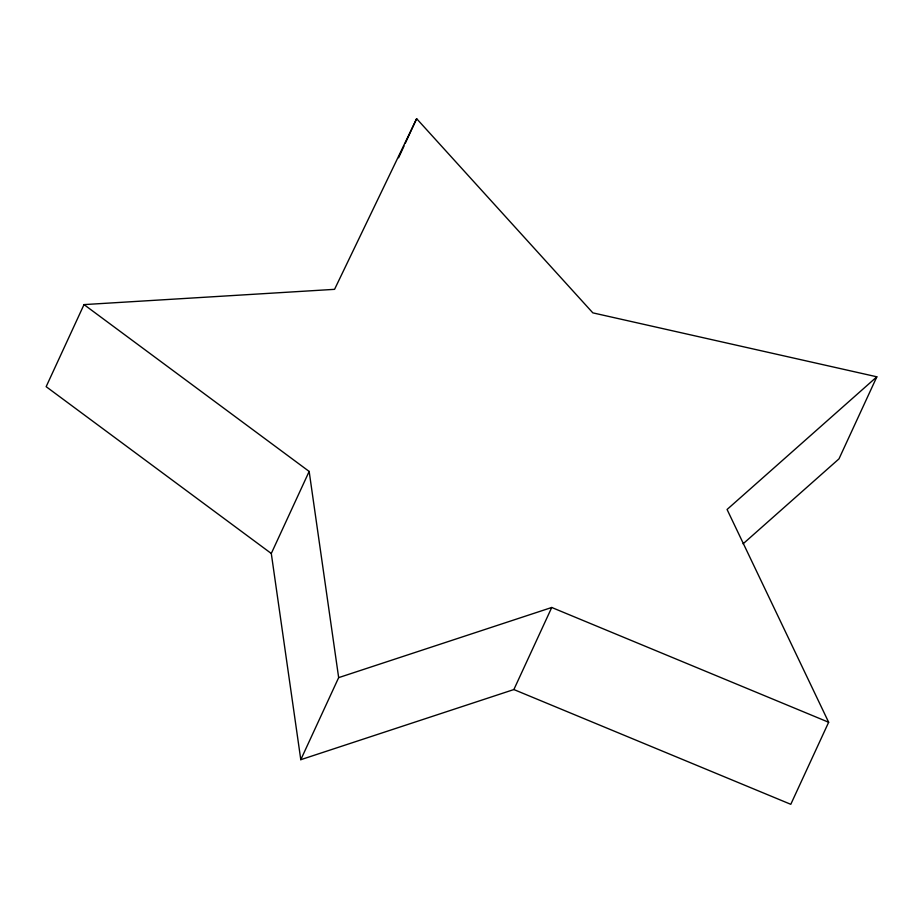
<?xml version="1.0" encoding="UTF-8"?>
<svg xmlns="http://www.w3.org/2000/svg" width="923" height="923" viewBox="0 0 923 923"><rect width="100%" height="100%" fill="white"/><g stroke="black" fill="none" stroke-linecap="round" stroke-linejoin="round"><path stroke-width="1.38" d="M84.016 304.602L46.15 386.668L271.293 553.488L300.794 759.687L513.869 689.55L790.792 804.314L828.658 722.259L727.07 509.484L876.85 376.803L592.843 312.862L416.642 118.686L334.564 289.337L84.016 304.602L309.159 471.434L338.66 677.632L300.794 759.687M398.609 157.764L404.02 146.042M405.22 143.434L416.642 118.686M271.293 553.488L309.159 471.434M513.869 689.55L551.746 607.484L828.658 722.259M876.85 376.803L838.984 458.869L743.084 543.82M338.66 677.632L551.746 607.484"/></g></svg>
